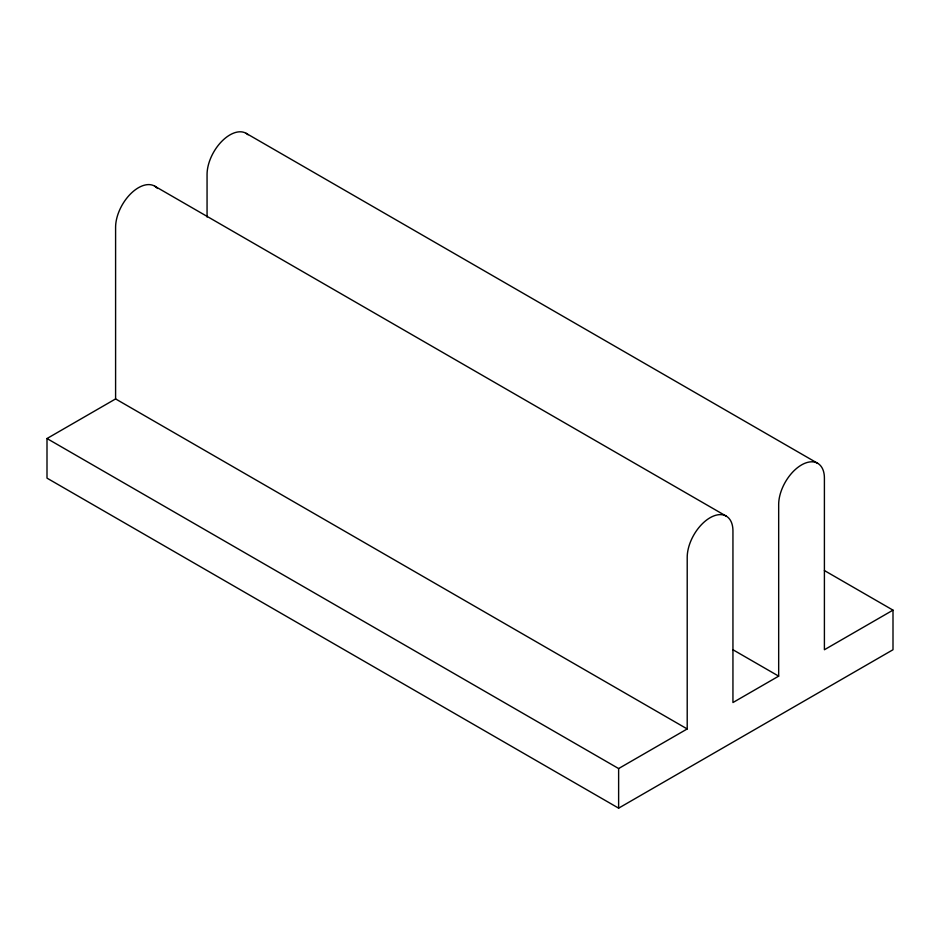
<?xml version="1.0" encoding="UTF-8"?>
<svg xmlns="http://www.w3.org/2000/svg" width="940" height="940" viewBox="0 0 940 940"><rect width="100%" height="100%" fill="white"/><g stroke="black" fill="none" stroke-linecap="round" stroke-linejoin="round"><path stroke-width="1.41" d="M47 438.534L115.597 398.924L687.211 728.947L687.211 557.338A32.336 18.671 -60 0 1 710.076 517.729A32.336 18.671 -60 0 1 732.942 530.936L732.942 702.544L778.673 676.142L778.673 504.533A32.336 18.671 -60 0 1 801.538 464.924A32.336 18.671 -60 0 1 824.404 478.131L824.404 649.74L893 610.142L893 649.74L618.626 808.153L47 478.131L47 438.534L618.626 768.556L687.211 728.947M246.092 133.304L817.706 463.326M824.404 570.545L893 610.142M154.63 186.108L726.244 516.13M732.942 649.74L778.673 676.142M618.626 768.556L618.626 808.153M207.059 217.046L207.059 174.511A32.336 18.671 -60 0 1 222.569 140.554A32.336 18.671 -60 0 1 248.054 134.761M115.597 398.924L115.597 227.316A32.336 18.671 -60 0 1 131.823 192.677A32.336 18.671 -60 0 1 157.474 188.47"/></g></svg>
